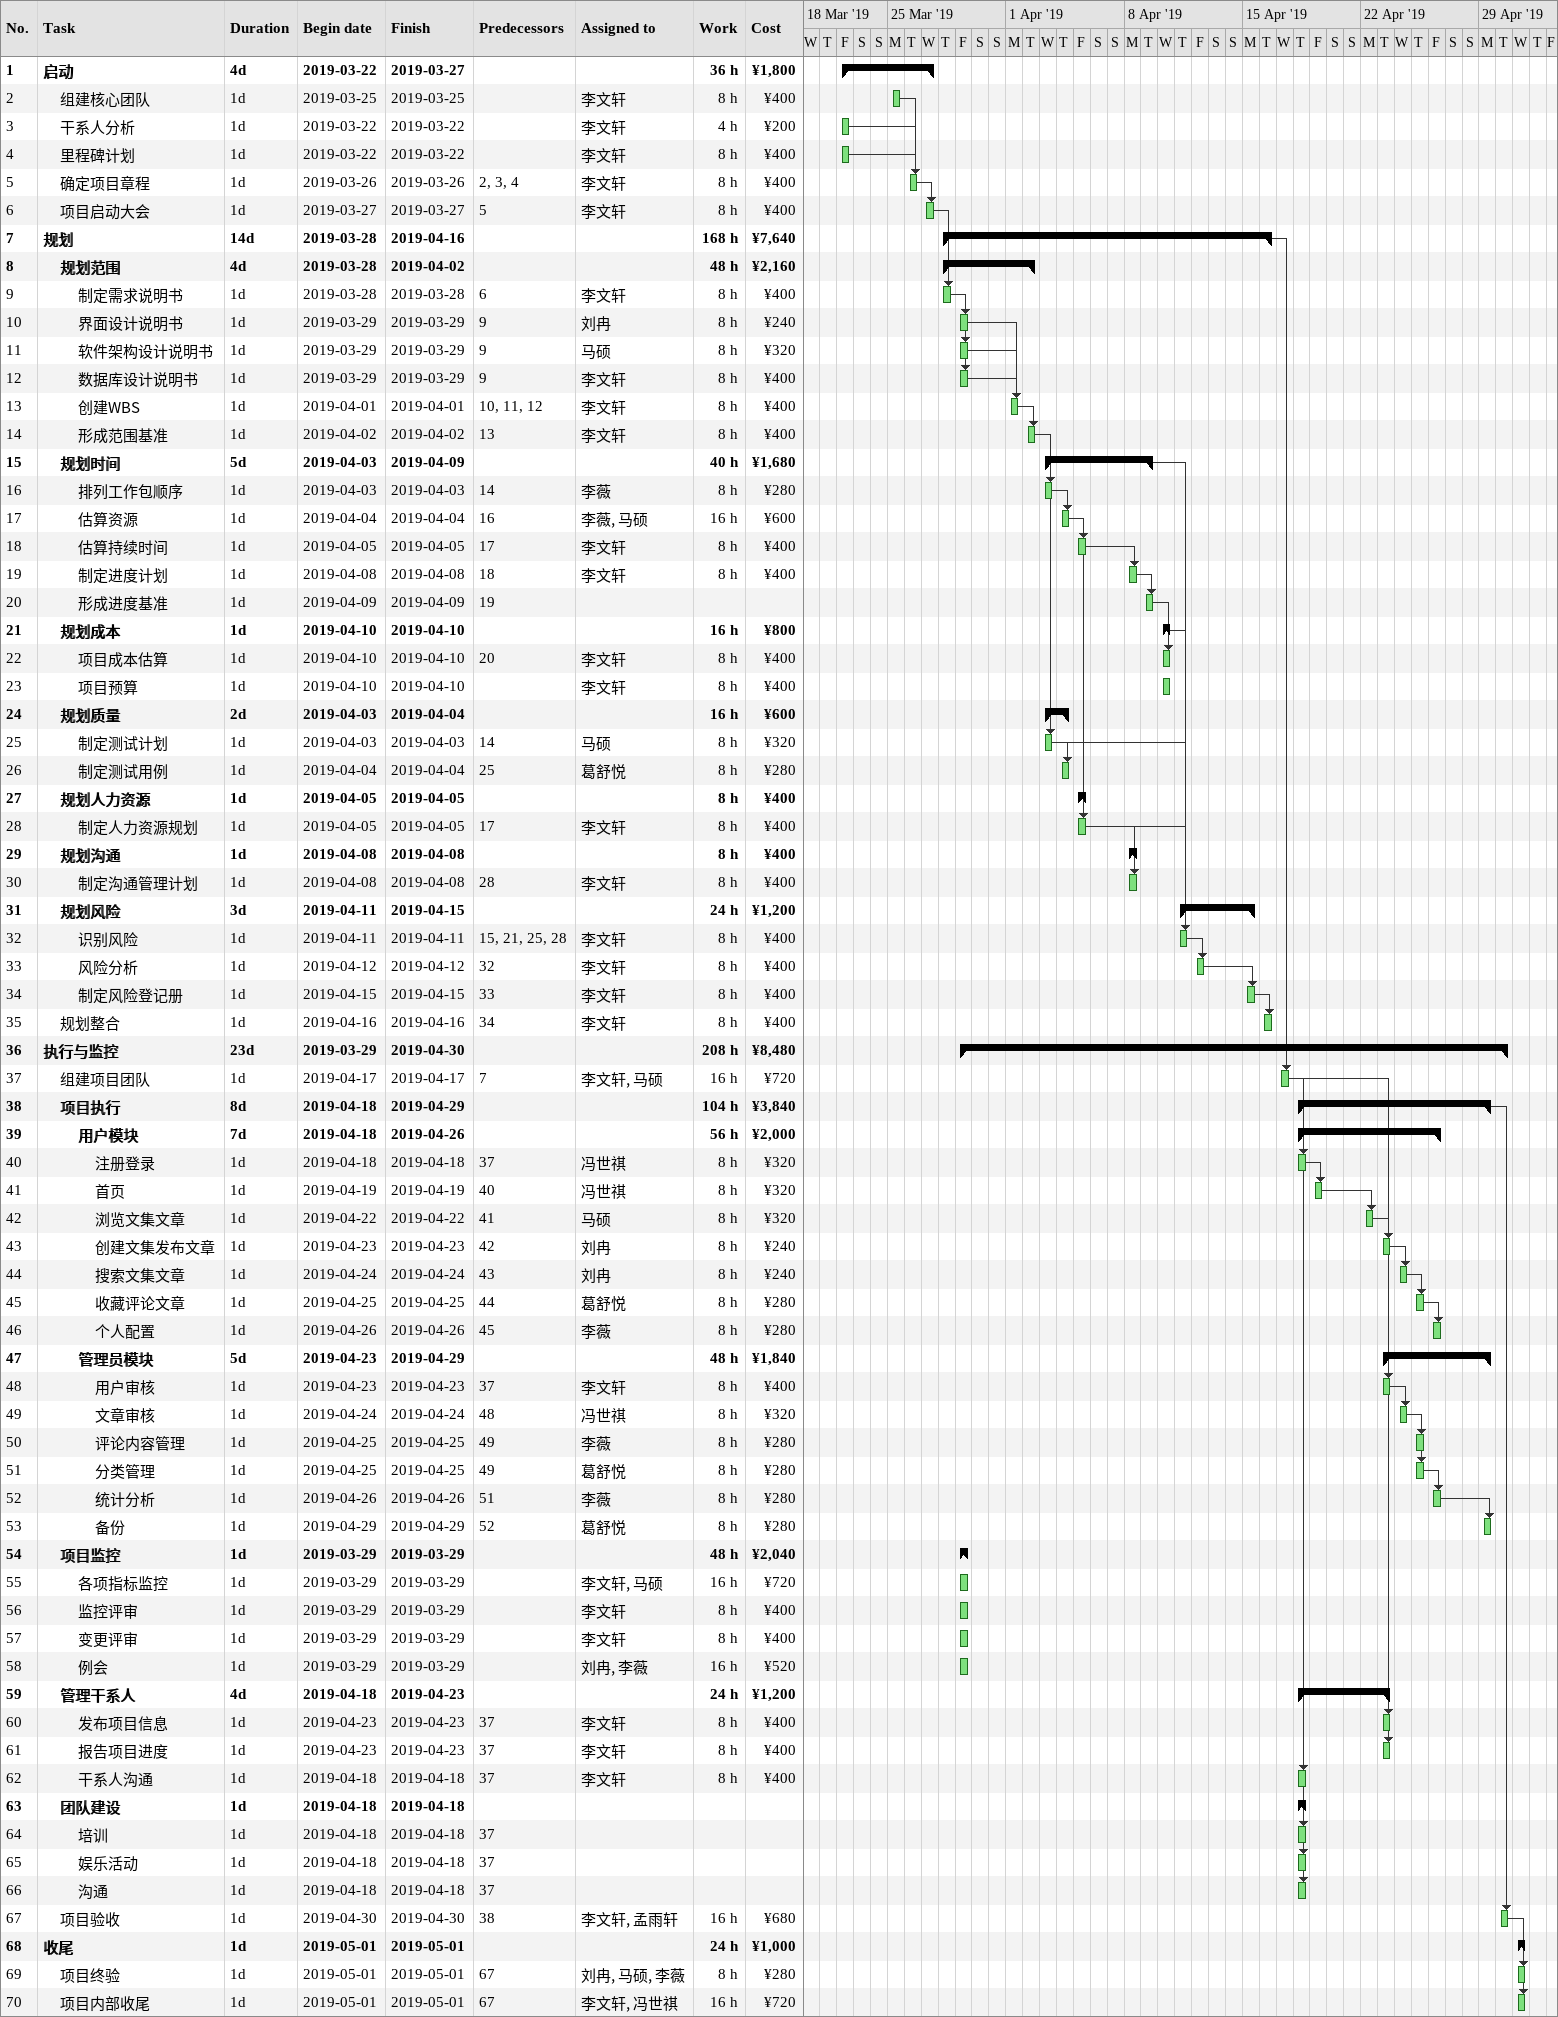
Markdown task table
| ID | Level | Task | Duration | Start | Finish | Predecessors | Resources | Work (h) | Cost (¥) |
|---|---|---|---|---|---|---|---|---|---|
| 1 | 1 | **启动** | 4d | 2019-03-22 | 2019-03-27 |  |  | 36 | 1800 |
| 2 | 2 | 组建核心团队 | 1d | 2019-03-25 | 2019-03-25 |  | 李文轩 | 8 | 400 |
| 3 | 2 | 干系人分析 | 1d | 2019-03-22 | 2019-03-22 |  | 李文轩 | 4 | 200 |
| 4 | 2 | 里程碑计划 | 1d | 2019-03-22 | 2019-03-22 |  | 李文轩 | 8 | 400 |
| 5 | 2 | 确定项目章程 | 1d | 2019-03-26 | 2019-03-26 | 2, 3, 4 | 李文轩 | 8 | 400 |
| 6 | 2 | 项目启动大会 | 1d | 2019-03-27 | 2019-03-27 | 5 | 李文轩 | 8 | 400 |
| 7 | 1 | **规划** | 14d | 2019-03-28 | 2019-04-16 |  |  | 168 | 7640 |
| 8 | 2 | **规划范围** | 4d | 2019-03-28 | 2019-04-02 |  |  | 48 | 2160 |
| 9 | 3 | 制定需求说明书 | 1d | 2019-03-28 | 2019-03-28 | 6 | 李文轩 | 8 | 400 |
| 10 | 3 | 界面设计说明书 | 1d | 2019-03-29 | 2019-03-29 | 9 | 刘冉 | 8 | 240 |
| 11 | 3 | 软件架构设计说明书 | 1d | 2019-03-29 | 2019-03-29 | 9 | 马硕 | 8 | 320 |
| 12 | 3 | 数据库设计说明书 | 1d | 2019-03-29 | 2019-03-29 | 9 | 李文轩 | 8 | 400 |
| 13 | 3 | 创建WBS | 1d | 2019-04-01 | 2019-04-01 | 10, 11, 12 | 李文轩 | 8 | 400 |
| 14 | 3 | 形成范围基准 | 1d | 2019-04-02 | 2019-04-02 | 13 | 李文轩 | 8 | 400 |
| 15 | 2 | **规划时间** | 5d | 2019-04-03 | 2019-04-09 |  |  | 40 | 1680 |
| 16 | 3 | 排列工作包顺序 | 1d | 2019-04-03 | 2019-04-03 | 14 | 李薇 | 8 | 280 |
| 17 | 3 | 估算资源 | 1d | 2019-04-04 | 2019-04-04 | 16 | 李薇, 马硕 | 16 | 600 |
| 18 | 3 | 估算持续时间 | 1d | 2019-04-05 | 2019-04-05 | 17 | 李文轩 | 8 | 400 |
| 19 | 3 | 制定进度计划 | 1d | 2019-04-08 | 2019-04-08 | 18 | 李文轩 | 8 | 400 |
| 20 | 3 | 形成进度基准 | 1d | 2019-04-09 | 2019-04-09 | 19 |  |  |  |
| 21 | 2 | **规划成本** | 1d | 2019-04-10 | 2019-04-10 |  |  | 16 | 800 |
| 22 | 3 | 项目成本估算 | 1d | 2019-04-10 | 2019-04-10 | 20 | 李文轩 | 8 | 400 |
| 23 | 3 | 项目预算 | 1d | 2019-04-10 | 2019-04-10 |  | 李文轩 | 8 | 400 |
| 24 | 2 | **规划质量** | 2d | 2019-04-03 | 2019-04-04 |  |  | 16 | 600 |
| 25 | 3 | 制定测试计划 | 1d | 2019-04-03 | 2019-04-03 | 14 | 马硕 | 8 | 320 |
| 26 | 3 | 制定测试用例 | 1d | 2019-04-04 | 2019-04-04 | 25 | 葛舒悦 | 8 | 280 |
| 27 | 2 | **规划人力资源** | 1d | 2019-04-05 | 2019-04-05 |  |  | 8 | 400 |
| 28 | 3 | 制定人力资源规划 | 1d | 2019-04-05 | 2019-04-05 | 17 | 李文轩 | 8 | 400 |
| 29 | 2 | **规划沟通** | 1d | 2019-04-08 | 2019-04-08 |  |  | 8 | 400 |
| 30 | 3 | 制定沟通管理计划 | 1d | 2019-04-08 | 2019-04-08 | 28 | 李文轩 | 8 | 400 |
| 31 | 2 | **规划风险** | 3d | 2019-04-11 | 2019-04-15 |  |  | 24 | 1200 |
| 32 | 3 | 识别风险 | 1d | 2019-04-11 | 2019-04-11 | 15, 21, 25, 28 | 李文轩 | 8 | 400 |
| 33 | 3 | 风险分析 | 1d | 2019-04-12 | 2019-04-12 | 32 | 李文轩 | 8 | 400 |
| 34 | 3 | 制定风险登记册 | 1d | 2019-04-15 | 2019-04-15 | 33 | 李文轩 | 8 | 400 |
| 35 | 2 | 规划整合 | 1d | 2019-04-16 | 2019-04-16 | 34 | 李文轩 | 8 | 400 |
| 36 | 1 | **执行与监控** | 23d | 2019-03-29 | 2019-04-30 |  |  | 208 | 8480 |
| 37 | 2 | 组建项目团队 | 1d | 2019-04-17 | 2019-04-17 | 7 | 李文轩, 马硕 | 16 | 720 |
| 38 | 2 | **项目执行** | 8d | 2019-04-18 | 2019-04-29 |  |  | 104 | 3840 |
| 39 | 3 | **用户模块** | 7d | 2019-04-18 | 2019-04-26 |  |  | 56 | 2000 |
| 40 | 4 | 注册登录 | 1d | 2019-04-18 | 2019-04-18 | 37 | 冯世祺 | 8 | 320 |
| 41 | 4 | 首页 | 1d | 2019-04-19 | 2019-04-19 | 40 | 冯世祺 | 8 | 320 |
| 42 | 4 | 浏览文集文章 | 1d | 2019-04-22 | 2019-04-22 | 41 | 马硕 | 8 | 320 |
| 43 | 4 | 创建文集发布文章 | 1d | 2019-04-23 | 2019-04-23 | 42 | 刘冉 | 8 | 240 |
| 44 | 4 | 搜索文集文章 | 1d | 2019-04-24 | 2019-04-24 | 43 | 刘冉 | 8 | 240 |
| 45 | 4 | 收藏评论文章 | 1d | 2019-04-25 | 2019-04-25 | 44 | 葛舒悦 | 8 | 280 |
| 46 | 4 | 个人配置 | 1d | 2019-04-26 | 2019-04-26 | 45 | 李薇 | 8 | 280 |
| 47 | 3 | **管理员模块** | 5d | 2019-04-23 | 2019-04-29 |  |  | 48 | 1840 |
| 48 | 4 | 用户审核 | 1d | 2019-04-23 | 2019-04-23 | 37 | 李文轩 | 8 | 400 |
| 49 | 4 | 文章审核 | 1d | 2019-04-24 | 2019-04-24 | 48 | 冯世祺 | 8 | 320 |
| 50 | 4 | 评论内容管理 | 1d | 2019-04-25 | 2019-04-25 | 49 | 李薇 | 8 | 280 |
| 51 | 4 | 分类管理 | 1d | 2019-04-25 | 2019-04-25 | 49 | 葛舒悦 | 8 | 280 |
| 52 | 4 | 统计分析 | 1d | 2019-04-26 | 2019-04-26 | 51 | 李薇 | 8 | 280 |
| 53 | 4 | 备份 | 1d | 2019-04-29 | 2019-04-29 | 52 | 葛舒悦 | 8 | 280 |
| 54 | 2 | **项目监控** | 1d | 2019-03-29 | 2019-03-29 |  |  | 48 | 2040 |
| 55 | 3 | 各项指标监控 | 1d | 2019-03-29 | 2019-03-29 |  | 李文轩, 马硕 | 16 | 720 |
| 56 | 3 | 监控评审 | 1d | 2019-03-29 | 2019-03-29 |  | 李文轩 | 8 | 400 |
| 57 | 3 | 变更评审 | 1d | 2019-03-29 | 2019-03-29 |  | 李文轩 | 8 | 400 |
| 58 | 3 | 例会 | 1d | 2019-03-29 | 2019-03-29 |  | 刘冉, 李薇 | 16 | 520 |
| 59 | 2 | **管理干系人** | 4d | 2019-04-18 | 2019-04-23 |  |  | 24 | 1200 |
| 60 | 3 | 发布项目信息 | 1d | 2019-04-23 | 2019-04-23 | 37 | 李文轩 | 8 | 400 |
| 61 | 3 | 报告项目进度 | 1d | 2019-04-23 | 2019-04-23 | 37 | 李文轩 | 8 | 400 |
| 62 | 3 | 干系人沟通 | 1d | 2019-04-18 | 2019-04-18 | 37 | 李文轩 | 8 | 400 |
| 63 | 2 | **团队建设** | 1d | 2019-04-18 | 2019-04-18 |  |  |  |  |
| 64 | 3 | 培训 | 1d | 2019-04-18 | 2019-04-18 | 37 |  |  |  |
| 65 | 3 | 娱乐活动 | 1d | 2019-04-18 | 2019-04-18 | 37 |  |  |  |
| 66 | 3 | 沟通 | 1d | 2019-04-18 | 2019-04-18 | 37 |  |  |  |
| 67 | 2 | 项目验收 | 1d | 2019-04-30 | 2019-04-30 | 38 | 李文轩, 孟雨轩 | 16 | 680 |
| 68 | 1 | **收尾** | 1d | 2019-05-01 | 2019-05-01 |  |  | 24 | 1000 |
| 69 | 2 | 项目终验 | 1d | 2019-05-01 | 2019-05-01 | 67 | 刘冉, 马硕, 李薇 | 8 | 280 |
| 70 | 2 | 项目内部收尾 | 1d | 2019-05-01 | 2019-05-01 | 67 | 李文轩, 冯世祺 | 16 | 720 |
